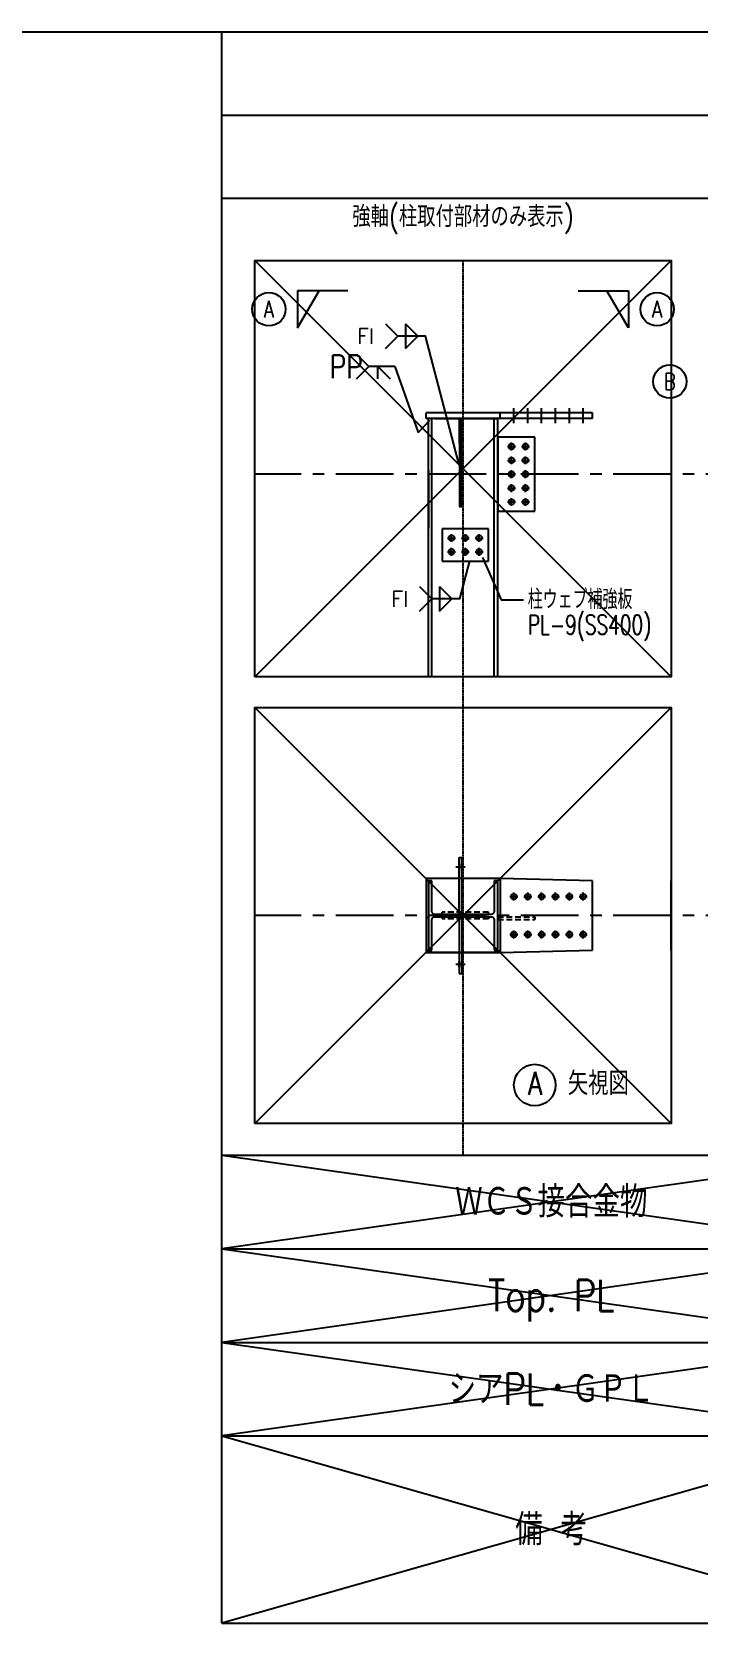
# Model space of a CAD drawing. Extents: x -668440 to 810000, y -1678500 to 210463.
# Drawn here: x -357851 to -329032, y -944029 to -875179 of the extents above; entities that cross this region are included whole.
import ezdxf
from ezdxf.enums import TextEntityAlignment as Align

# ---------------------------------------------------------------- set-up
doc = ezdxf.new("R2010")
doc.units = 0
doc.header["$MEASUREMENT"] = 0
for name, pattern in [('CENTER', [2, 1.25, -0.25, 0.25, -0.25]), ('DASHED', [0.75, 0.5, -0.25]), ('HASEN_S', [2, 1.5, -0.5])]:
    doc.linetypes.add(name, pattern=pattern)
doc.layers.get('0').update_dxf_attribs({"color": 3, "linetype": 'CONTINUOUS'})
doc.layers.get('Defpoints').update_dxf_attribs({"color": 251, "linetype": 'CONTINUOUS'})
doc.layers.add('00_ADDL', color=253, linetype='CONTINUOUS', plot=False)
for name, color, linetype in [('010', 7, 'CONTINUOUS'), ('098', 7, 'CONTINUOUS'), ('100', 5, 'CENTER'), ('_1-1_L-CL', 3, 'CONTINUOUS'), ('_1-3_L-CS', 1, 'CONTINUOUS'), ('_1-B_TXT1', 3, 'CONTINUOUS'), ('_4-7_CS-H', 4, 'HASEN_S'), ('_5-6_GS-M', 6, 'CONTINUOUS'), ('BEAM_H-482x300x11x15x13', 7, 'CONTINUOUS'), ('BEAM_H-700x200x9x16x13', 7, 'CONTINUOUS'), ('BOLT', 4, 'CONTINUOUS'), ('CG400-9-3-3-M22@85-H-0x0x0x0x0(0.0)', 7, 'CONTINUOUS'), ('chole', 7, 'CONTINUOUS'), ('COL_H-300x300x10x15x13', 7, 'CONTINUOUS'), ('ctp400-40-60-60-0-0-M22', 7, 'CONTINUOUS'), ('cwr_d', 7, 'CONTINUOUS'), ('SH400-12-5-5-M22@60(0.0)', 7, 'CONTINUOUS'), ('SP400-40-60-60-0-0-M22-300-K6-320-320-10-164-TYPE1', 7, 'CONTINUOUS'), ('修正2022年4月20日', 2, 'CONTINUOUS')]:
    doc.layers.add(name, color=color, linetype=linetype)
doc.styles.add('DRACAD', font='txt', dxfattribs={"width": 0.85, "bigfont": 'extfont2'})
doc.styles.add('S000', font='simplex.shx', dxfattribs={"width": 0.7, "bigfont": 'extfont2.shx'})
doc.styles.add('S020', font='simplex.shx', dxfattribs={"width": 0.8, "height": 100, "bigfont": 'extfont2.shx'})
doc.styles.add('S030', font='simplex.shx', dxfattribs={"width": 0.8, "bigfont": 'extfont2.shx'})

# ---------------------------------------------------------------- blocks, each defined once
blk = doc.blocks.new('剛接合部C1Y')
for p, q in [((-202033.16853, -399027.59222), (-202033.16853, -392142.59222)), ((-201005.75932, -393924.09222), (-201005.75932, -393815.59222)), ((-200995.09265, -393924.09222), (-200995.09265, -393815.59222))]:
    blk.add_line(p, q)
at = {"layer": '00_ADDL'}
for p, q in [((-201890.09265, -393132.59222), (-200090.09265, -394932.59222)), ((-200090.09265, -393132.59222), (-201890.09265, -394932.59222)), ((-201890.09265, -395065.92555), (-200090.09265, -396865.92555)), ((-200090.09265, -395065.92555), (-201890.09265, -396865.92555)), ((-202033.16853, -397002.59222), (-199183.16853, -397407.59222)), ((-199183.16853, -397002.59222), (-202033.16853, -397407.59222)), ((-202033.16853, -397407.59222), (-199183.16853, -397812.59222)), ((-199183.16853, -397407.59222), (-202033.16853, -397812.59222)), ((-202033.16853, -397812.59222), (-199183.16853, -398217.59222)), ((-199183.16853, -397812.59222), (-202033.16853, -398217.59222)), ((-202033.16853, -398217.59222), (-199183.16853, -399027.59222)), ((-199183.16853, -398217.59222), (-202033.16853, -399027.59222))]:
    blk.add_line(p, q, dxfattribs=at)
at = {"layer": '00_ADDL', "transparency": 33554661}
for p, q in [((-200995.09265, -395754.92555), (-201007.09265, -395754.92555)), ((-200995.09265, -395754.92555), (-201007.09265, -395754.92555)), ((-200995.09265, -396176.92555), (-201007.09265, -396176.92555)), ((-200995.09265, -396176.92555), (-201007.09265, -396176.92555))]:
    blk.add_line(p, q, dxfattribs=at)
at = {"layer": '00_ADDL'}
for points in [[(-201890.09265, -394932.59222), (-201890.09265, -393132.59222), (-200090.09265, -393132.59222), (-200090.09265, -394932.59222)], [(-201890.09265, -396865.92555), (-201890.09265, -395065.92555), (-200090.09265, -395065.92555), (-200090.09265, -396865.92555)]]:
    blk.add_lwpolyline(points, close=True, dxfattribs=at)
at = {"layer": '100'}
blk.add_line((-200990.09265, -397002.59222), (-200990.09265, -393132.59222), dxfattribs=at)
at = {"layer": '100', "linetype": 'CENTER', "ltscale": 200}
for p, q in [((-196090.09265, -394056.59222), (-201890.09265, -394056.59222)), ((-196090.09265, -395965.92555), (-201890.09265, -395965.92555))]:
    blk.add_line(p, q, dxfattribs=at)
at = {"layer": '_1-1_L-CL'}
for p, q in [((-202033.16853, -392142.59222), (-195947.01678, -392142.59222)), ((-202033.16853, -392142.59222), (-195947.01678, -392142.59222)), ((-202033.16853, -392502.59222), (-195947.01678, -392502.59222)), ((-202033.16853, -392862.59222), (-195947.01678, -392862.59222)), ((-202033.16853, -397407.59222), (-195947.01678, -397407.59222)), ((-202033.16853, -397812.59222), (-195947.01678, -397812.59222)), ((-202033.16853, -398217.59222), (-195947.01678, -398217.59222)), ((-202033.16853, -399027.59222), (-195947.01678, -399027.59222)), ((-202033.16853, -399027.59222), (-195947.01678, -399027.59222))]:
    blk.add_line(p, q, dxfattribs=at)
at = {"layer": '_1-1_L-CL', "transparency": 33554661}
for p, q in [((-201450.18605, -393537.06389), (-201396.85272, -393590.39722)), ((-201450.18605, -393643.73056), (-201396.85272, -393590.39722)), ((-201284.95777, -393590.39722), (-201396.85272, -393590.39722)), ((-201358.31861, -393643.73056), (-201358.31861, -393590.39722)), ((-201358.31861, -393590.39722), (-201304.98527, -393643.73056)), ((-201284.95777, -393590.39722), (-201184.6363, -393875.57027)), ((-201184.6363, -393875.57027), (-201134.01521, -393822.46687))]:
    blk.add_line(p, q, dxfattribs=at)
at = {"layer": '_1-3_L-CS'}
for p, q in [((-201488.27411, -393262.48971), (-201705.40927, -393262.48971)), ((-201705.40927, -393262.48971), (-201705.40927, -393423.55949)), ((-201705.40927, -393423.55949), (-201612.41559, -393262.48971)), ((-200491.91119, -393262.48971), (-200274.77604, -393262.48971)), ((-200274.77604, -393423.55949), (-200367.76972, -393262.48971)), ((-200274.77604, -393262.48971), (-200274.77604, -393423.55949)), ((-200905.68274, -394417.56899), (-200825.58718, -394599.50674)), ((-200825.58718, -394599.50674), (-200728.29431, -394599.8124))]:
    blk.add_line(p, q, dxfattribs=at)
at = {"layer": '_1-3_L-CS', "transparency": 33554661}
for p, q in [((-201325.42988, -393405.48827), (-201272.09654, -393458.8216)), ((-201239.25529, -393405.48827), (-201185.92196, -393458.8216)), ((-201239.25529, -393405.48827), (-201239.25529, -393512.15493)), ((-201325.42988, -393512.15493), (-201272.09654, -393458.8216)), ((-201239.25529, -393512.15493), (-201185.92196, -393458.8216)), ((-201177.69969, -394543.08494), (-201124.36636, -394596.41828)), ((-201091.5251, -394543.08494), (-201038.19177, -394596.41828)), ((-201091.5251, -394543.08494), (-201091.5251, -394649.75161)), ((-201177.69969, -394649.75161), (-201124.36636, -394596.41828)), ((-201091.5251, -394649.75161), (-201038.19177, -394596.41828))]:
    blk.add_line(p, q, dxfattribs=at)
at = {"layer": '_1-3_L-CS'}
for points in [[(-201006.59265, -394016.09222), (-201152.62351, -393458.8216), (-201272.09654, -393458.8216)], [(-200962.64628, -394431.54955), (-201004.89332, -394596.41828), (-201124.36636, -394596.41828)]]:
    blk.add_lwpolyline(points, dxfattribs=at)
at = {"layer": '_1-3_L-CS', "ltscale": 10}
for centre, radius in [((-201829.65005, -393343.0246), 72), ((-200150.53526, -393343.0246), 72), ((-200095.76238, -393655.82892), 72), ((-200679.80106, -396699.57109), 90)]:
    blk.add_circle(centre, radius, dxfattribs=at)
at = {"layer": '_4-7_CS-H', "ltscale": 0.5}
for p, q in [((-201007.09265, -395958.92555), (-201007.09265, -395714.92555)), ((-201007.09265, -395714.92555), (-200995.09265, -395714.92555)), ((-201007.09265, -395960.92555), (-201007.09265, -395714.92555)), ((-201007.09265, -395714.92555), (-200995.09265, -395714.92555)), ((-200995.09265, -395958.92555), (-200995.09265, -395714.92555)), ((-200995.09265, -395960.92555), (-200995.09265, -395714.92555)), ((-201007.09265, -395970.92555), (-201007.09265, -396216.92555)), ((-201007.09265, -395972.92555), (-201007.09265, -396216.92555)), ((-200995.09265, -395970.92555), (-200995.09265, -396216.92555)), ((-200995.09265, -395972.92555), (-200995.09265, -396216.92555)), ((-201007.09265, -396216.92555), (-200995.09265, -396216.92555)), ((-201007.09265, -396216.92555), (-200995.09265, -396216.92555))]:
    blk.add_line(p, q, dxfattribs=at)
at = {"layer": '_4-7_CS-H', "ltscale": 0.5, "extrusion": (1, -2e-15, 0)}
for centre in [(-395754.92555, 0, -201007.09265), (-395754.92555, 0, -201007.09265), (-395754.92555, 0, -200995.09265), (-395754.92555, 0, -200995.09265)]:
    blk.add_circle(centre, 12, dxfattribs=at)
at = {"layer": '_4-7_CS-H', "ltscale": 0.5, "extrusion": (1, 2e-15, 0)}
for centre in [(-396176.92555, 0, -201007.09265), (-396176.92555, 0, -201007.09265), (-396176.92555, 0, -200995.09265), (-396176.92555, 0, -200995.09265)]:
    blk.add_circle(centre, 12, dxfattribs=at)
at = {"layer": '_5-6_GS-M', "transparency": 33554661}
blk.add_lwpolyline([(-201005.75932, -393815.59222), (-201005.75932, -394196.59222), (-200995.09265, -394196.59222), (-200995.09265, -393815.59222)], close=True, dxfattribs=at)
at = {"layer": 'BEAM_H-482x300x11x15x13'}
for p, q in [((-200820.09265, -393815.59222), (-200820.09265, -393815.59222)), ((-200820.09265, -395815.92555), (-200820.09265, -395815.92555)), ((-200090.09265, -395815.92555), (-200090.09265, -395947.92555)), ((-200090.09265, -395815.92555), (-200090.09265, -395815.92555)), ((-200090.09265, -396115.92555), (-200090.09265, -395815.92555)), ((-200090.09265, -395947.92555), (-200090.09265, -395953.92555)), ((-200090.09265, -395953.92555), (-200090.09265, -395958.92555)), ((-200090.09265, -395958.92555), (-200090.09265, -395960.92555)), ((-200090.09265, -395960.92555), (-200090.09265, -395960.92555)), ((-200090.09265, -395970.92555), (-200090.09265, -395972.92555)), ((-200090.09265, -395970.92555), (-200090.09265, -395970.92555)), ((-200090.09265, -395972.92555), (-200090.09265, -395977.92555)), ((-200090.09265, -395977.92555), (-200090.09265, -395983.92555)), ((-200090.09265, -395983.92555), (-200090.09265, -396115.92555)), ((-200090.09265, -395983.92555), (-200090.09265, -395983.92555)), ((-200820.09265, -396115.92555), (-200820.09265, -396115.92555)), ((-200090.09265, -396115.92555), (-200090.09265, -396115.92555))]:
    blk.add_line(p, q, dxfattribs=at)
at = {"layer": 'BEAM_H-700x200x9x16x13'}
blk.add_line((-201160.09265, -393815.59222), (-201160.09265, -393815.59222), dxfattribs=at)
at = {"layer": 'BOLT'}
for p, q in [((-200770.09265, -393810.59222), (-200770.09265, -393770.59222)), ((-200770.09265, -393810.59222), (-200770.09265, -393770.59222)), ((-200770.09265, -393835.59222), (-200770.09265, -393795.59222)), ((-200770.09265, -393835.59222), (-200770.09265, -393795.59222)), ((-200710.09265, -393810.59222), (-200710.09265, -393770.59222)), ((-200710.09265, -393810.59222), (-200710.09265, -393770.59222)), ((-200710.09265, -393835.59222), (-200710.09265, -393795.59222)), ((-200710.09265, -393835.59222), (-200710.09265, -393795.59222)), ((-200650.09265, -393810.59222), (-200650.09265, -393770.59222)), ((-200650.09265, -393810.59222), (-200650.09265, -393770.59222)), ((-200650.09265, -393835.59222), (-200650.09265, -393795.59222)), ((-200650.09265, -393835.59222), (-200650.09265, -393795.59222)), ((-200590.09265, -393810.59222), (-200590.09265, -393770.59222)), ((-200590.09265, -393810.59222), (-200590.09265, -393770.59222)), ((-200590.09265, -393835.59222), (-200590.09265, -393795.59222)), ((-200590.09265, -393835.59222), (-200590.09265, -393795.59222)), ((-200530.09265, -393810.59222), (-200530.09265, -393770.59222)), ((-200530.09265, -393810.59222), (-200530.09265, -393770.59222)), ((-200530.09265, -393835.59222), (-200530.09265, -393795.59222)), ((-200530.09265, -393835.59222), (-200530.09265, -393795.59222)), ((-200470.09265, -393810.59222), (-200470.09265, -393770.59222)), ((-200470.09265, -393810.59222), (-200470.09265, -393770.59222)), ((-200470.09265, -393835.59222), (-200470.09265, -393795.59222)), ((-200470.09265, -393835.59222), (-200470.09265, -393795.59222)), ((-200797.09265, -393936.59222), (-200763.09265, -393936.59222)), ((-200780.09265, -393953.59222), (-200780.09265, -393919.59222)), ((-200780.09265, -393936.59222), (-200780.09265, -393936.59222)), ((-200737.09265, -393936.59222), (-200703.09265, -393936.59222)), ((-200720.09265, -393953.59222), (-200720.09265, -393919.59222)), ((-200720.09265, -393936.59222), (-200720.09265, -393936.59222)), ((-200797.09265, -393996.59222), (-200763.09265, -393996.59222)), ((-200780.09265, -394013.59222), (-200780.09265, -393979.59222)), ((-200780.09265, -393996.59222), (-200780.09265, -393996.59222)), ((-200737.09265, -393996.59222), (-200703.09265, -393996.59222)), ((-200720.09265, -394013.59222), (-200720.09265, -393979.59222)), ((-200720.09265, -393996.59222), (-200720.09265, -393996.59222)), ((-200797.09265, -394056.59222), (-200763.09265, -394056.59222)), ((-200780.09265, -394073.59222), (-200780.09265, -394039.59222)), ((-200780.09265, -394056.59222), (-200780.09265, -394056.59222)), ((-200737.09265, -394056.59222), (-200703.09265, -394056.59222)), ((-200720.09265, -394073.59222), (-200720.09265, -394039.59222)), ((-200720.09265, -394056.59222), (-200720.09265, -394056.59222)), ((-200797.09265, -394116.59222), (-200763.09265, -394116.59222)), ((-200780.09265, -394133.59222), (-200780.09265, -394099.59222)), ((-200780.09265, -394116.59222), (-200780.09265, -394116.59222)), ((-200780.09265, -394193.59222), (-200780.09265, -394159.59222)), ((-200737.09265, -394116.59222), (-200703.09265, -394116.59222)), ((-200720.09265, -394133.59222), (-200720.09265, -394099.59222)), ((-200720.09265, -394116.59222), (-200720.09265, -394116.59222)), ((-200720.09265, -394193.59222), (-200720.09265, -394159.59222)), ((-200797.09265, -394176.59222), (-200763.09265, -394176.59222)), ((-200780.09265, -394176.59222), (-200780.09265, -394176.59222)), ((-200737.09265, -394176.59222), (-200703.09265, -394176.59222)), ((-200720.09265, -394176.59222), (-200720.09265, -394176.59222)), ((-201057.09265, -394332.59222), (-201023.09265, -394332.59222)), ((-201057.09265, -394332.59222), (-201023.09265, -394332.59222)), ((-201040.09265, -394349.59222), (-201040.09265, -394315.59222)), ((-201040.09265, -394349.59222), (-201040.09265, -394315.59222)), ((-201040.09265, -394332.59222), (-201040.09265, -394332.59222)), ((-200997.09265, -394332.59222), (-200963.09265, -394332.59222)), ((-200997.09265, -394332.59222), (-200963.09265, -394332.59222)), ((-200980.09265, -394349.59222), (-200980.09265, -394315.59222)), ((-200980.09265, -394349.59222), (-200980.09265, -394315.59222)), ((-200980.09265, -394332.59222), (-200980.09265, -394332.59222)), ((-200937.09265, -394332.59222), (-200903.09265, -394332.59222)), ((-200937.09265, -394332.59222), (-200903.09265, -394332.59222)), ((-200920.09265, -394349.59222), (-200920.09265, -394315.59222)), ((-200920.09265, -394349.59222), (-200920.09265, -394315.59222)), ((-200920.09265, -394332.59222), (-200920.09265, -394332.59222)), ((-201057.09265, -394392.59222), (-201023.09265, -394392.59222)), ((-201057.09265, -394392.59222), (-201023.09265, -394392.59222)), ((-201040.09265, -394409.59222), (-201040.09265, -394375.59222)), ((-201040.09265, -394409.59222), (-201040.09265, -394375.59222)), ((-201040.09265, -394392.59222), (-201040.09265, -394392.59222)), ((-200997.09265, -394392.59222), (-200963.09265, -394392.59222)), ((-200997.09265, -394392.59222), (-200963.09265, -394392.59222)), ((-200980.09265, -394409.59222), (-200980.09265, -394375.59222)), ((-200980.09265, -394409.59222), (-200980.09265, -394375.59222)), ((-200980.09265, -394392.59222), (-200980.09265, -394392.59222)), ((-200937.09265, -394392.59222), (-200903.09265, -394392.59222)), ((-200937.09265, -394392.59222), (-200903.09265, -394392.59222)), ((-200920.09265, -394409.59222), (-200920.09265, -394375.59222)), ((-200920.09265, -394409.59222), (-200920.09265, -394375.59222)), ((-200920.09265, -394392.59222), (-200920.09265, -394392.59222)), ((-201021.09265, -395754.92555, -40), (-200981.09265, -395754.92555, -40)), ((-200787.09265, -395883.92555), (-200753.09265, -395883.92555)), ((-200787.09265, -395883.92555), (-200753.09265, -395883.92555)), ((-200770.09265, -395900.92555), (-200770.09265, -395866.92555)), ((-200770.09265, -395900.92555), (-200770.09265, -395866.92555)), ((-200770.09265, -395883.92555), (-200770.09265, -395883.92555)), ((-200727.09265, -395883.92555), (-200693.09265, -395883.92555)), ((-200727.09265, -395883.92555), (-200693.09265, -395883.92555)), ((-200710.09265, -395900.92555), (-200710.09265, -395866.92555)), ((-200710.09265, -395900.92555), (-200710.09265, -395866.92555)), ((-200710.09265, -395883.92555), (-200710.09265, -395883.92555)), ((-200667.09265, -395883.92555), (-200633.09265, -395883.92555)), ((-200667.09265, -395883.92555), (-200633.09265, -395883.92555)), ((-200650.09265, -395900.92555), (-200650.09265, -395866.92555)), ((-200650.09265, -395900.92555), (-200650.09265, -395866.92555)), ((-200650.09265, -395883.92555), (-200650.09265, -395883.92555)), ((-200607.09265, -395883.92555), (-200573.09265, -395883.92555)), ((-200607.09265, -395883.92555), (-200573.09265, -395883.92555)), ((-200590.09265, -395900.92555), (-200590.09265, -395866.92555)), ((-200590.09265, -395900.92555), (-200590.09265, -395866.92555)), ((-200590.09265, -395883.92555), (-200590.09265, -395883.92555)), ((-200547.09265, -395883.92555), (-200513.09265, -395883.92555)), ((-200547.09265, -395883.92555), (-200513.09265, -395883.92555)), ((-200530.09265, -395900.92555), (-200530.09265, -395866.92555)), ((-200530.09265, -395900.92555), (-200530.09265, -395866.92555)), ((-200530.09265, -395883.92555), (-200530.09265, -395883.92555)), ((-200487.09265, -395883.92555), (-200453.09265, -395883.92555)), ((-200487.09265, -395883.92555), (-200453.09265, -395883.92555)), ((-200470.09265, -395900.92555), (-200470.09265, -395866.92555)), ((-200470.09265, -395900.92555), (-200470.09265, -395866.92555)), ((-200470.09265, -395883.92555), (-200470.09265, -395883.92555)), ((-200787.09265, -396047.92555), (-200753.09265, -396047.92555)), ((-200787.09265, -396047.92555), (-200753.09265, -396047.92555)), ((-200770.09265, -396064.92555), (-200770.09265, -396030.92555)), ((-200770.09265, -396064.92555), (-200770.09265, -396030.92555)), ((-200770.09265, -396047.92555), (-200770.09265, -396047.92555)), ((-200727.09265, -396047.92555), (-200693.09265, -396047.92555)), ((-200727.09265, -396047.92555), (-200693.09265, -396047.92555)), ((-200710.09265, -396064.92555), (-200710.09265, -396030.92555)), ((-200710.09265, -396064.92555), (-200710.09265, -396030.92555)), ((-200710.09265, -396047.92555), (-200710.09265, -396047.92555)), ((-200667.09265, -396047.92555), (-200633.09265, -396047.92555)), ((-200667.09265, -396047.92555), (-200633.09265, -396047.92555)), ((-200650.09265, -396064.92555), (-200650.09265, -396030.92555)), ((-200650.09265, -396064.92555), (-200650.09265, -396030.92555)), ((-200650.09265, -396047.92555), (-200650.09265, -396047.92555)), ((-200607.09265, -396047.92555), (-200573.09265, -396047.92555)), ((-200607.09265, -396047.92555), (-200573.09265, -396047.92555)), ((-200590.09265, -396064.92555), (-200590.09265, -396030.92555)), ((-200590.09265, -396064.92555), (-200590.09265, -396030.92555)), ((-200590.09265, -396047.92555), (-200590.09265, -396047.92555)), ((-200547.09265, -396047.92555), (-200513.09265, -396047.92555)), ((-200547.09265, -396047.92555), (-200513.09265, -396047.92555)), ((-200530.09265, -396064.92555), (-200530.09265, -396030.92555)), ((-200530.09265, -396064.92555), (-200530.09265, -396030.92555)), ((-200530.09265, -396047.92555), (-200530.09265, -396047.92555)), ((-200487.09265, -396047.92555), (-200453.09265, -396047.92555)), ((-200487.09265, -396047.92555), (-200453.09265, -396047.92555)), ((-200470.09265, -396064.92555), (-200470.09265, -396030.92555)), ((-200470.09265, -396064.92555), (-200470.09265, -396030.92555)), ((-200470.09265, -396047.92555), (-200470.09265, -396047.92555)), ((-201021.09265, -396176.92555, -40), (-200981.09265, -396176.92555, -40))]:
    blk.add_line(p, q, dxfattribs=at)
at = {"layer": 'CG400-9-3-3-M22@85-H-0x0x0x0x0(0.0)'}
for p, q in [((-201140.09265, -394040.59222), (-201140.09265, -394290.59222)), ((-201140.09265, -394040.59222), (-201140.09265, -394040.59222)), ((-201140.09265, -394290.59222), (-201140.09265, -394290.59222)), ((-201140.09265, -395969.92555), (-201140.09265, -395969.92555)), ((-201140.09265, -395978.92555), (-201140.09265, -395969.92555)), ((-201140.09265, -395978.92555), (-201140.09265, -395978.92555))]:
    blk.add_line(p, q, dxfattribs=at)
at = {"layer": 'chole'}
for centre in [(-201040.09265, -394332.59222), (-200980.09265, -394332.59222), (-200920.09265, -394332.59222), (-201040.09265, -394392.59222), (-200980.09265, -394392.59222), (-200920.09265, -394392.59222)]:
    blk.add_circle(centre, 12, dxfattribs=at)
at = {"layer": 'COL_H-300x300x10x15x13'}
for p, q in [((-201125.09265, -393815.59222), (-201140.09265, -393815.59222)), ((-201140.09265, -394932.59222), (-201140.09265, -393815.59222)), ((-201140.09265, -393815.59222), (-201140.09265, -393815.59222)), ((-201125.09265, -393815.59222), (-201140.09265, -393815.59222)), ((-201140.09265, -393815.59222), (-201140.09265, -393815.59222)), ((-201123.09265, -393815.59222), (-201125.09265, -393815.59222)), ((-201125.09265, -393815.59222), (-201125.09265, -393815.59222)), ((-201125.09265, -394932.59222), (-201125.09265, -393815.59222)), ((-201123.09265, -393815.59222), (-201125.09265, -393815.59222)), ((-201125.09265, -393815.59222), (-201125.09265, -393815.59222)), ((-201118.09265, -393815.59222), (-201123.09265, -393815.59222)), ((-201118.09265, -393815.59222), (-201123.09265, -393815.59222)), ((-201112.09265, -393815.59222), (-201118.09265, -393815.59222)), ((-201112.09265, -393815.59222), (-201118.09265, -393815.59222)), ((-201112.09265, -393815.59222), (-200868.09265, -393815.59222)), ((-201112.09265, -393815.59222), (-201112.09265, -393815.59222)), ((-201112.09265, -393815.59222), (-200868.09265, -393815.59222)), ((-201112.09265, -393815.59222), (-201112.09265, -393815.59222)), ((-200868.09265, -393815.59222), (-200868.09265, -393815.59222)), ((-200868.09265, -393815.59222), (-200862.09265, -393815.59222)), ((-200868.09265, -393815.59222), (-200868.09265, -393815.59222)), ((-200868.09265, -393815.59222), (-200862.09265, -393815.59222)), ((-200862.09265, -393815.59222), (-200857.09265, -393815.59222)), ((-200862.09265, -393815.59222), (-200857.09265, -393815.59222)), ((-200857.09265, -393815.59222), (-200855.09265, -393815.59222)), ((-200857.09265, -393815.59222), (-200855.09265, -393815.59222)), ((-200855.09265, -393815.59222), (-200855.09265, -393815.59222)), ((-200855.09265, -394932.59222), (-200855.09265, -393815.59222)), ((-200855.09265, -393815.59222), (-200840.09265, -393815.59222)), ((-200855.09265, -393815.59222), (-200855.09265, -393815.59222)), ((-200855.09265, -393815.59222), (-200840.09265, -393815.59222)), ((-200840.09265, -394932.59222), (-200840.09265, -393815.59222)), ((-200840.09265, -393815.59222), (-200840.09265, -393815.59222)), ((-200840.09265, -393815.59222), (-200840.09265, -393815.59222)), ((-201125.09265, -395815.92555), (-201140.09265, -395815.92555)), ((-201140.09265, -395815.92555), (-201140.09265, -395815.92555)), ((-201140.09265, -395815.92555), (-201140.09265, -396115.92555)), ((-201125.09265, -395947.92555), (-201125.09265, -395815.92555)), ((-201125.09265, -395815.92555), (-201125.09265, -395815.92555)), ((-200840.09265, -395815.92555), (-200855.09265, -395815.92555)), ((-200855.09265, -395815.92555), (-200855.09265, -395815.92555)), ((-200855.09265, -395815.92555), (-200855.09265, -395947.92555)), ((-200840.09265, -396115.92555), (-200840.09265, -395815.92555)), ((-200840.09265, -395815.92555), (-200840.09265, -395815.92555)), ((-201123.09265, -395954.92555), (-201125.09265, -395947.92555)), ((-201118.09265, -395959.92555), (-201123.09265, -395954.92555)), ((-200857.09265, -395954.92555), (-200862.09265, -395959.92555)), ((-200855.09265, -395947.92555), (-200857.09265, -395954.92555)), ((-200855.09265, -395947.92555), (-200855.09265, -395947.92555)), ((-201125.09265, -395983.92555), (-201123.09265, -395976.92555)), ((-201125.09265, -396115.92555), (-201125.09265, -395983.92555)), ((-201123.09265, -395976.92555), (-201118.09265, -395971.92555)), ((-201112.09265, -395960.92555), (-201118.09265, -395959.92555)), ((-201118.09265, -395971.92555), (-201112.09265, -395970.92555)), ((-200868.09265, -395960.92555), (-201112.09265, -395960.92555)), ((-201112.09265, -395960.92555), (-201112.09265, -395960.92555)), ((-201112.09265, -395970.92555), (-200868.09265, -395970.92555)), ((-200862.09265, -395959.92555), (-200868.09265, -395960.92555)), ((-200868.09265, -395970.92555), (-200868.09265, -395970.92555)), ((-200868.09265, -395970.92555), (-200862.09265, -395971.92555)), ((-200862.09265, -395971.92555), (-200857.09265, -395976.92555)), ((-200857.09265, -395976.92555), (-200855.09265, -395983.92555)), ((-200855.09265, -395983.92555), (-200855.09265, -396115.92555)), ((-201140.09265, -396115.92555), (-201140.09265, -396115.92555)), ((-201140.09265, -396115.92555), (-201125.09265, -396115.92555)), ((-201125.09265, -396115.92555), (-201125.09265, -396115.92555)), ((-200855.09265, -396115.92555), (-200855.09265, -396115.92555)), ((-200855.09265, -396115.92555), (-200840.09265, -396115.92555)), ((-200840.09265, -396115.92555), (-200840.09265, -396115.92555))]:
    blk.add_line(p, q, dxfattribs=at)
at = {"layer": 'ctp400-40-60-60-0-0-M22'}
for p, q in [((-200830.09265, -393815.59222), (-201150.09265, -393815.59222)), ((-201150.09265, -393815.59222), (-201150.09265, -393815.59222)), ((-200830.09265, -393815.59222), (-201150.09265, -393815.59222)), ((-201150.09265, -393815.59222), (-201150.09265, -393815.59222)), ((-200830.09265, -393815.59222), (-200830.09265, -393815.59222)), ((-200830.09265, -393815.59222), (-200830.09265, -393815.59222)), ((-200830.09265, -395805.92555), (-201150.09265, -395805.92555)), ((-201150.09265, -395805.92555), (-201150.09265, -396125.92555)), ((-201150.09265, -395805.92555), (-201150.09265, -395805.92555)), ((-200830.09265, -395805.92555), (-200830.09265, -396125.92555)), ((-200830.09265, -395805.92555), (-200830.09265, -395805.92555)), ((-200830.09265, -396125.92555), (-201150.09265, -396125.92555)), ((-201150.09265, -396125.92555), (-201150.09265, -396125.92555)), ((-200830.09265, -396125.92555), (-200830.09265, -396125.92555))]:
    blk.add_line(p, q, dxfattribs=at)
at = {"layer": 'cwr_d'}
for p, q in [((-200880.09265, -394292.59222), (-201080.09265, -394292.59222)), ((-201080.09265, -394292.59222), (-201080.09265, -394292.59222)), ((-201080.09265, -394292.59222), (-201080.09265, -394432.59222)), ((-200880.09265, -394432.59222), (-200880.09265, -394292.59222)), ((-200880.09265, -394292.59222), (-200880.09265, -394292.59222)), ((-201080.09265, -394432.59222), (-201080.09265, -394432.59222)), ((-201080.09265, -394432.59222), (-200880.09265, -394432.59222)), ((-200880.09265, -394432.59222), (-200880.09265, -394432.59222))]:
    blk.add_line(p, q, dxfattribs=at)
at = {"layer": 'cwr_d', "linetype": 'DASHED', "ltscale": 50}
for p, q in [((-200880.09265, -395951.92555), (-201080.09265, -395951.92555)), ((-201080.09265, -395960.92555), (-201080.09265, -395951.92555)), ((-201080.09265, -395951.92555), (-201080.09265, -395951.92555)), ((-200880.09265, -395960.92555), (-200880.09265, -395951.92555)), ((-200880.09265, -395951.92555), (-200880.09265, -395951.92555)), ((-200880.09265, -395960.92555), (-201080.09265, -395960.92555)), ((-201080.09265, -395960.92555), (-201080.09265, -395960.92555)), ((-200880.09265, -395970.92555), (-201080.09265, -395970.92555)), ((-201080.09265, -395970.92555), (-201080.09265, -395979.92555)), ((-201080.09265, -395970.92555), (-201080.09265, -395970.92555)), ((-200880.09265, -395979.92555), (-201080.09265, -395979.92555)), ((-201080.09265, -395979.92555), (-201080.09265, -395979.92555)), ((-200880.09265, -395960.92555), (-200880.09265, -395960.92555)), ((-200880.09265, -395970.92555), (-200880.09265, -395979.92555)), ((-200880.09265, -395970.92555), (-200880.09265, -395970.92555)), ((-200880.09265, -395979.92555), (-200880.09265, -395979.92555))]:
    blk.add_line(p, q, dxfattribs=at)
at = {"layer": 'cwr_d'}
for centre in [(-201040.09265, -394332.59222), (-200980.09265, -394332.59222), (-200920.09265, -394332.59222), (-201040.09265, -394392.59222), (-200980.09265, -394392.59222), (-200920.09265, -394392.59222)]:
    blk.add_circle(centre, 12, dxfattribs=at)
at = {"layer": 'Defpoints'}
blk.add_line((-233913.84825, -392142.59222), (-194214.20716, -392142.59222), dxfattribs=at)
at = {"layer": 'SH400-12-5-5-M22@60(0.0)'}
for p, q in [((-200840.09265, -393896.59222), (-200840.09265, -394216.59222)), ((-200680.09265, -393896.59222), (-200840.09265, -393896.59222)), ((-200840.09265, -393896.59222), (-200840.09265, -393896.59222)), ((-200680.09265, -394216.59222), (-200680.09265, -393896.59222)), ((-200680.09265, -393896.59222), (-200680.09265, -393896.59222)), ((-200840.09265, -394216.59222), (-200840.09265, -394216.59222)), ((-200840.09265, -394216.59222), (-200680.09265, -394216.59222)), ((-200680.09265, -394216.59222), (-200680.09265, -394216.59222)), ((-200840.09265, -395970.92555), (-200840.09265, -395970.92555)), ((-200840.09265, -395970.92555), (-200840.09265, -395982.92555)), ((-200840.09265, -395982.92555), (-200840.09265, -395982.92555))]:
    blk.add_line(p, q, dxfattribs=at)
at = {"layer": 'SH400-12-5-5-M22@60(0.0)', "linetype": 'DASHED', "ltscale": 50}
for p, q in [((-200840.09265, -395970.92555), (-200680.09265, -395970.92555)), ((-200840.09265, -395982.92555), (-200680.09265, -395982.92555)), ((-200680.09265, -395970.92555), (-200680.09265, -395982.92555)), ((-200680.09265, -395970.92555), (-200680.09265, -395970.92555)), ((-200680.09265, -395982.92555), (-200680.09265, -395982.92555))]:
    blk.add_line(p, q, dxfattribs=at)
at = {"layer": 'SH400-12-5-5-M22@60(0.0)'}
for centre in [(-200780.09265, -393936.59222), (-200720.09265, -393936.59222), (-200780.09265, -393996.59222), (-200720.09265, -393996.59222), (-200780.09265, -394056.59222), (-200720.09265, -394056.59222), (-200780.09265, -394116.59222), (-200780.09265, -394176.59222), (-200720.09265, -394116.59222), (-200720.09265, -394176.59222)]:
    blk.add_circle(centre, 12, dxfattribs=at)
at = {"layer": 'SP400-40-60-60-0-0-M22-300-K6-320-320-10-164-TYPE1'}
for p, q in [((-200830.09265, -393790.59222), (-201150.09265, -393790.59222)), ((-201150.09265, -393790.59222), (-201150.09265, -393790.59222)), ((-201150.09265, -393815.59222), (-201150.09265, -393790.59222)), ((-200830.09265, -393815.59222), (-201150.09265, -393815.59222)), ((-201150.09265, -393815.59222), (-201150.09265, -393815.59222)), ((-200430.09265, -393790.59222), (-200830.09265, -393790.59222)), ((-200830.09265, -393815.59222), (-200830.09265, -393790.59222)), ((-200430.09265, -393815.59222), (-200830.09265, -393815.59222)), ((-200430.09265, -393790.59222), (-200430.09265, -393790.59222)), ((-200430.09265, -393815.59222), (-200430.09265, -393790.59222)), ((-200430.09265, -393815.59222), (-200430.09265, -393815.59222)), ((-200830.09265, -395805.92555), (-201150.09265, -395805.92555)), ((-201150.09265, -395805.92555), (-201150.09265, -396125.92555)), ((-201150.09265, -395805.92555), (-201150.09265, -395805.92555)), ((-200430.09265, -395815.92555), (-200830.09265, -395805.92555)), ((-200830.09265, -395805.92555), (-200830.09265, -395805.92555)), ((-200430.09265, -396115.92555), (-200430.09265, -395815.92555)), ((-200430.09265, -395815.92555), (-200430.09265, -395815.92555)), ((-201150.09265, -396125.92555), (-200830.09265, -396125.92555)), ((-201150.09265, -396125.92555), (-201150.09265, -396125.92555)), ((-200830.09265, -396125.92555), (-200430.09265, -396115.92555)), ((-200830.09265, -396125.92555), (-200830.09265, -396125.92555)), ((-200430.09265, -396115.92555), (-200430.09265, -396115.92555))]:
    blk.add_line(p, q, dxfattribs=at)
for centre in [(-200770.09265, -395883.92555), (-200710.09265, -395883.92555), (-200650.09265, -395883.92555), (-200590.09265, -395883.92555), (-200530.09265, -395883.92555), (-200470.09265, -395883.92555), (-200770.09265, -396047.92555), (-200710.09265, -396047.92555), (-200650.09265, -396047.92555), (-200590.09265, -396047.92555), (-200530.09265, -396047.92555), (-200470.09265, -396047.92555)]:
    blk.add_circle(centre, 12, dxfattribs=at)
at = {"layer": '修正2022年4月20日'}
blk.add_line((-202033.16853, -397002.59222), (-195947.01678, -397002.59222), dxfattribs=at)
at = {"layer": '010', "color": 3, "linetype": 'Continuous', "style": 'DRACAD', "width": 0.8}
blk.add_text('PP', height=100, dxfattribs=at).set_placement((-201566.8085, -393591.60801), align=Align.MIDDLE_LEFT)
at = {"layer": '098', "color": 3, "linetype": 'Continuous', "style": 'DRACAD'}
for p in [(-201448.22793, -393458.8216), (-201300.49774, -394596.41828)]:
    blk.add_text('FI', height=66.666667, dxfattribs=at).set_placement(p, align=Align.MIDDLE_LEFT)
at = {"layer": '_1-1_L-CL', "style": 'S020', "width": 0.8}
blk.add_text('備 考', height=135, dxfattribs=at).set_placement((-200608.16853, -398622.59222), align=Align.MIDDLE_CENTER)
at = {"layer": '_1-3_L-CS', "ltscale": 10, "style": 'S000', "width": 0.8}
for s, p in [('A', (-201829.65005, -393343.0246)), ('B', (-200095.76238, -393655.82892))]:
    blk.add_text(s, height=72, rotation=359.99999997, dxfattribs=at).set_placement(p, align=Align.MIDDLE)
at = {"layer": '_1-3_L-CS', "ltscale": 10, "style": 'S000', "text_generation_flag": 2, "width": 0.8}
blk.add_text('A', height=72, rotation=0.00000003, dxfattribs=at).set_placement((-200150.53526, -393343.0246), align=Align.MIDDLE)
at = {"layer": '_1-3_L-CS', "ltscale": 10, "style": 'S000', "width": 0.8}
blk.add_text('A  矢視図', height=100, rotation=359.99999997, dxfattribs=at).set_placement((-200708.25008, -396742.44137))
at = {"layer": '_1-B_TXT1', "style": 'S020', "width": 0.8}
blk.add_text('強軸(柱取付部材のみ表示)', height=90, dxfattribs=at).set_placement((-200990.09265, -393013.51949), align=Align.BOTTOM_CENTER)
at = {"layer": '_1-B_TXT1', "color": 3, "style": 'S030', "width": 0.7}
for s, p in [('柱ウェブ補強板', (-200710.23928, -394598.16355)), ('PL-9(SS400)', (-200710.23928, -394707.80253))]:
    blk.add_text(s, height=84, dxfattribs=at).set_placement(p, align=Align.MIDDLE_LEFT)
at = {"layer": '_1-B_TXT1', "style": 'S020', "width": 0.8}
for s, p in [('ＷＣＳ接合金物', (-200608.16853, -397205.09222)), ('Top. PL', (-200608.16853, -397610.09222)), ('シアPL・ＧＰＬ', (-200608.16853, -398015.09222))]:
    blk.add_text(s, height=135, dxfattribs=at).set_placement(p, align=Align.MIDDLE_CENTER)

msp = doc.modelspace()

# ---------------------------------------------------------------- block references
at = {"xscale": 10, "yscale": 10, "zscale": 10}
msp.add_blockref('剛接合部C1Y', (1670698.7, 3046247.4, 5600), dxfattribs=at)

doc.saveas('drawing.dxf')
